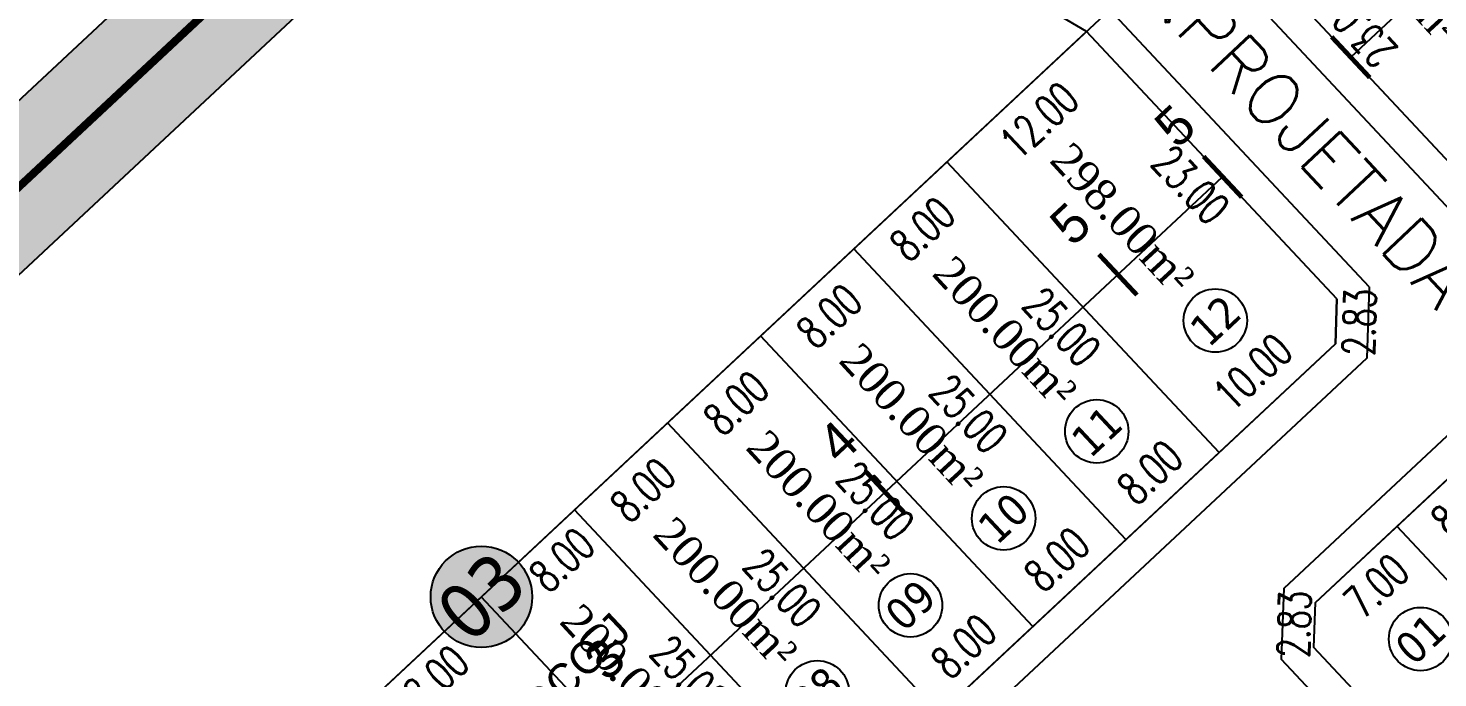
# Model space of a CAD drawing. Header units: metres. Extents: x 436314 to 439216, y 9612307 to 9615043.
# Drawn here: x 437426.1 to 437514.5, y 9614940.5 to 9614981.3 of the extents above; entities that cross this region are included whole.
import ezdxf
from ezdxf.enums import TextEntityAlignment as Align

# ---------------------------------------------------------------- set-up
doc = ezdxf.new("R2010")
doc.units = ezdxf.units.M
doc.header["$PDMODE"] = 35
doc.header["$PDSIZE"] = 0.1
doc.linetypes.add('ACAD_ISO02W100', pattern=[15, 12, -3])
doc.linetypes.add('HIDDEN', pattern=[9.524999999999995, 6.349999999999998, -3.174999999999998])
for name, color, linetype in [('ADUTORA', 90, 'Continuous'), ('Auxiliar', 7, 'Continuous'), ('COTAS', 10, 'Continuous'), ('Eixo Acesso', 2, 'ACAD_ISO02W100'), ('Estacas', 7, 'Continuous'), ('Layer3', 1, 'Continuous'), ('M_FIO', 32, 'Continuous'), ('ÁREA', 7, 'Continuous')]:
    doc.layers.add(name, color=color, linetype=linetype)
doc.layers.get('0').off()
doc.styles.add('ARIAL', font='arial.ttf')
doc.styles.add('COTAS', font='romans.shx', dxfattribs={"width": 0.7})
doc.styles.add('symplex', font='simplex.shx', dxfattribs={"bigfont": 'bigfont.shx'})
doc.styles.add('tahoma', font='tahoma.ttf')
doc.styles.add('ÁREA', font='times.ttf', dxfattribs={"height": 2})
doc.dimstyles.new('C-75', dxfattribs={"dimtxt": 2, "dimasz": 0.2, "dimexe": 0, "dimexo": 0, "dimgap": 1, "dimtad": 0, "dimzin": 4, "dimdsep": 46, "dimtxsty": 'COTAS', "dimblk1": 'BOL-COT', "dimblk2": 'BOL-COT', "dimsah": 1, "dimcen": 0.1, "dimse1": 1, "dimse2": 1, "dimsd1": 1, "dimsd2": 1, "dimclrd": 8, "dimclre": 256, "dimclrt": 256, "dimaunit": 1, "dimadec": 3, "dimazin": 0, "dimtfac": 0.5, "dimtix": 1, "dimtmove": 0, "dimatfit": 3, "dimldrblk": 'BOL-COT', "dimfxl": 1, "dimtolj": 1, "dimtzin": 0, "dimarcsym": 0})

# ---------------------------------------------------------------- blocks, each defined once
blk = doc.blocks.new('Est')
at = {"const_width": 0.2}
blk.add_lwpolyline([(0, -1.19999999925494), (0, 1.200000001117586)], dxfattribs=at)
blk = doc.blocks.new('*D16')
at = {"layer": 'Defpoints', "color": 0, "transparency": 16777216}
for p in [(2818.269757237675, 1163.804266497824), (2808.272299111612, 1161.55627196874), (2818.269837135124, 1161.556627353984)]:
    blk.add_point(p, dxfattribs=at)
at = {"layer": 'Layer3', "transparency": 16777216, "insert": (2813.270988225919, 1163.804088805202), "char_height": 2, "attachment_point": 5, "rotation": 0.0020367088897105014, "style": 'COTAS'}
blk.add_mtext('\\A1;10.00', dxfattribs=at)
blk = doc.blocks.new('BOL-COT')
at = {"layer": 'COTAS'}
for p, q in [((-1.999999999999943, 8.53e-14), (2, 8.53e-14)), ((0, -2.999999999999971), (0, 3.000000000000028))]:
    blk.add_line(p, q, dxfattribs=at)
blk.add_circle((0, 0), 0.4, dxfattribs=at)
blk = doc.blocks.new('*D23')
at = {"layer": 'Defpoints', "color": 0, "transparency": 16777216}
for p in [(2792.272226122892, 1163.609287059266), (2784.272299126513, 1161.555418828833), (2792.272299122497, 1161.555703208181)]:
    blk.add_point(p, dxfattribs=at)
at = {"layer": 'Layer3', "transparency": 16777216, "insert": (2788.2722261249, 1163.609144869591), "char_height": 2, "attachment_point": 5, "rotation": 0.0020367170539408283, "style": 'COTAS'}
blk.add_mtext('\\A1;8.00', dxfattribs=at)
blk = doc.blocks.new('*D24')
at = {"layer": 'Defpoints', "color": 0, "transparency": 16777216}
for p in [(2800.272226117853, 1163.609571436751), (2792.272299120692, 1161.555703211906), (2800.272299116501, 1161.555987587529)]:
    blk.add_point(p, dxfattribs=at)
at = {"layer": 'Layer3', "transparency": 16777216, "insert": (2796.272226119949, 1163.609429248939), "char_height": 2, "attachment_point": 5, "rotation": 0.002036690373548016, "style": 'COTAS'}
blk.add_mtext('\\A1;8.00', dxfattribs=at)
blk = doc.blocks.new('*D25')
at = {"layer": 'Defpoints', "color": 0, "transparency": 16777216}
for p in [(2808.272226111915, 1163.609855814236), (2800.272299116734, 1161.555987591255), (2808.272299110564, 1161.556271966877)]:
    blk.add_point(p, dxfattribs=at)
at = {"layer": 'Layer3', "transparency": 16777216, "insert": (2804.272226115001, 1163.609713626425), "char_height": 2, "attachment_point": 5, "rotation": 0.0020366903740579485, "style": 'COTAS'}
blk.add_mtext('\\A1;8.00', dxfattribs=at)
blk = doc.blocks.new('*D50')
at = {"layer": 'Defpoints', "color": 0, "transparency": 16777216}
for p in [(2843.268948527136, 1186.559467658732), (2841.461485273578, 1161.55942156939), (2843.269837231515, 1161.559485853049)]:
    blk.add_point(p, dxfattribs=at)
at = {"layer": 'Layer3', "transparency": 16777216, "insert": (2841.461040921388, 1174.059412472232), "char_height": 2, "attachment_point": 5, "rotation": 270.0020367618909, "style": 'COTAS'}
blk.add_mtext('\\A1;25.00', dxfattribs=at)
blk = doc.blocks.new('*D51')
at = {"layer": 'Defpoints', "color": 0, "transparency": 16777216}
for p in [(2820.268948696927, 1186.560915077436), (2818.46139744625, 1163.556618698991), (2820.269962993416, 1163.556698441837)]:
    blk.add_point(p, dxfattribs=at)
at = {"layer": 'Layer3', "transparency": 16777216, "insert": (2818.460890298005, 1175.058727016791), "char_height": 2, "attachment_point": 5, "rotation": 270.0025262719829, "style": 'COTAS'}
blk.add_mtext('\\A1;23.00', dxfattribs=at)
blk = doc.blocks.new('*D52')
at = {"layer": 'Defpoints', "color": 0, "transparency": 16777216}
for p in [(2808.268948568986, 1186.558222655538), (2806.461485314964, 1161.558176562522), (2808.269837272668, 1161.55824084613)]:
    blk.add_point(p, dxfattribs=at)
at = {"layer": 'Layer3', "transparency": 16777216, "insert": (2806.461040963123, 1174.058167467226), "char_height": 2, "attachment_point": 5, "rotation": 270.0020367602898, "style": 'COTAS'}
blk.add_mtext('\\A1;25.00', dxfattribs=at)
blk = doc.blocks.new('*D53')
at = {"layer": 'Defpoints', "color": 0, "transparency": 16777216}
for p in [(2800.268948574283, 1186.557938274327), (2798.461485320668, 1161.557892183186), (2800.26983727779, 1161.557956466782)]:
    blk.add_point(p, dxfattribs=at)
at = {"layer": 'Layer3', "transparency": 16777216, "insert": (2798.461040968914, 1174.057883086959), "char_height": 2, "attachment_point": 5, "rotation": 270.00203675988973, "style": 'COTAS'}
blk.add_mtext('\\A1;25.00', dxfattribs=at)
blk = doc.blocks.new('*D54')
at = {"layer": 'Defpoints', "color": 0, "transparency": 16777216}
for p in [(2792.268948578941, 1186.557654738757), (2790.461485324801, 1161.557608649475), (2792.269837282506, 1161.557672933075)]:
    blk.add_point(p, dxfattribs=at)
at = {"layer": 'Layer3', "transparency": 16777216, "insert": (2790.461040973018, 1174.057599552316), "char_height": 2, "attachment_point": 5, "rotation": 270.00203676002326, "style": 'COTAS'}
blk.add_mtext('\\A1;25.00', dxfattribs=at)
blk = doc.blocks.new('*D55')
at = {"layer": 'Defpoints', "color": 0, "transparency": 16777216}
for p in [(2784.268948585109, 1186.557370361271), (2782.461485328409, 1161.557324270126), (2784.269837288675, 1161.557388553727)]:
    blk.add_point(p, dxfattribs=at)
at = {"layer": 'Layer3', "transparency": 16777216, "insert": (2782.461040976626, 1174.057315173899), "char_height": 2, "attachment_point": 5, "rotation": 270.0020367600231, "style": 'COTAS'}
blk.add_mtext('\\A1;25.00', dxfattribs=at)
blk = doc.blocks.new('*D56')
at = {"layer": 'Defpoints', "color": 0, "transparency": 16777216}
for p in [(2776.268948589126, 1186.557085983786), (2774.461485332717, 1161.557039890707), (2776.269837293681, 1161.557104174379)]:
    blk.add_point(p, dxfattribs=at)
at = {"layer": 'Layer3', "transparency": 16777216, "insert": (2774.461040980439, 1174.057030795411), "char_height": 2, "attachment_point": 5, "rotation": 270.0020367622908, "style": 'COTAS'}
blk.add_mtext('\\A1;25.00', dxfattribs=at)
blk = doc.blocks.new('*D57')
at = {"layer": 'Defpoints', "color": 0, "transparency": 16777216}
for p in [(2768.268948594947, 1186.55680159885), (2766.461485339702, 1161.556755511498), (2768.269837297581, 1161.556819795031)]:
    blk.add_point(p, dxfattribs=at)
at = {"layer": 'Layer3', "transparency": 16777216, "insert": (2766.461040988385, 1174.056746413408), "char_height": 2, "attachment_point": 5, "rotation": 270.00203675788896, "style": 'COTAS'}
blk.add_mtext('\\A1;25.00', dxfattribs=at)
blk = doc.blocks.new('*D724')
at = {"layer": 'Defpoints', "color": 0, "transparency": 16777216}
for p in [(2806.272690185486, 1150.556201467621), (2813.272690179548, 1150.556450331915), (2813.272756189121, 1148.69974763352)]:
    blk.add_point(p, dxfattribs=at)
at = {"layer": 'Layer3', "transparency": 16777216, "insert": (2809.772756192089, 1148.699623201373), "char_height": 2, "attachment_point": 5, "rotation": 0.00203698195316243, "style": 'COTAS'}
blk.add_mtext('\\A1;7.00', dxfattribs=at)
blk = doc.blocks.new('*D726')
at = {"layer": 'Defpoints', "color": 0, "transparency": 16777216}
for p in [(2813.272690180597, 1150.556414440605), (2821.272690175241, 1150.556698445561), (2821.272755836794, 1148.70710951123)]:
    blk.add_point(p, dxfattribs=at)
at = {"layer": 'Layer3', "transparency": 16777216, "insert": (2817.272755839471, 1148.706967508751), "char_height": 2, "attachment_point": 5, "rotation": 0.002034035671423687, "style": 'COTAS'}
blk.add_mtext('\\A1;8.00', dxfattribs=at)
blk = doc.blocks.new('*D728')
at = {"layer": 'Defpoints', "color": 0, "transparency": 16777216}
for p in [(2813.272690180771, 1150.556414023373), (2811.643103547942, 1125.556392389325), (2813.273579010181, 1125.556450357992)]:
    blk.add_point(p, dxfattribs=at)
at = {"layer": 'Layer3', "transparency": 16777216, "insert": (2811.642659133237, 1138.056374222016), "char_height": 2, "attachment_point": 5, "rotation": 270.002037049917, "style": 'COTAS'}
blk.add_mtext('\\A1;25.00', dxfattribs=at)
blk = doc.blocks.new('*D813')
at = {"layer": 'Defpoints', "color": 0, "transparency": 16777216}
for p in [(2806.272690185486, 1150.556201467621), (2803.36380412659, 1149.465022893838), (2804.272761292838, 1148.55613035928)]:
    blk.add_point(p, dxfattribs=at)
at = {"layer": 'Layer3', "transparency": 16777216, "insert": (2804.363768572915, 1150.465058448009), "char_height": 2, "attachment_point": 5, "rotation": 45.00203708974461, "style": 'COTAS'}
blk.add_mtext('\\A1;2.83', dxfattribs=at)
blk = doc.blocks.new('*D850')
at = {"layer": 'Defpoints', "color": 0, "transparency": 16777216}
for p in [(2758.760254032584, 1186.822086256328), (2766.760254026996, 1186.822370684105), (2766.760326230981, 1184.791514627966)]:
    blk.add_point(p, dxfattribs=at)
at = {"layer": 'Layer3', "transparency": 16777216, "insert": (2762.760326233775, 1184.791372414078), "char_height": 2, "attachment_point": 5, "rotation": 0.0020370638998781724, "style": 'COTAS'}
blk.add_mtext('\\A1;8.00', dxfattribs=at)
blk = doc.blocks.new('*D851')
at = {"layer": 'Defpoints', "color": 0, "transparency": 16777216}
for p in [(2769.563208346861, 1186.822547000232), (2777.563208342205, 1186.822831429872), (2777.563280546662, 1184.791975368145)]:
    blk.add_point(p, dxfattribs=at)
at = {"layer": 'Layer3', "transparency": 16777216, "insert": (2773.56328054899, 1184.791833153325), "char_height": 2, "attachment_point": 5, "rotation": 0.0020370772398597193, "style": 'COTAS'}
blk.add_mtext('\\A1;8.00', dxfattribs=at)
blk = doc.blocks.new('*D852')
at = {"layer": 'Defpoints', "color": 0, "transparency": 16777216}
for p in [(2776.273872232205, 1186.555115923616), (2784.273872226733, 1186.555400349531), (2784.273944430245, 1184.524544287804)]:
    blk.add_point(p, dxfattribs=at)
at = {"layer": 'Layer3', "transparency": 16777216, "insert": (2780.273944432981, 1184.524402074846), "char_height": 2, "attachment_point": 5, "rotation": 0.0020370505596387944, "style": 'COTAS'}
blk.add_mtext('\\A1;8.00', dxfattribs=at)
blk = doc.blocks.new('*D853')
at = {"layer": 'Defpoints', "color": 0, "transparency": 16777216}
for p in [(2784.273872297107, 1186.553429860953), (2792.273872290529, 1186.55371428873), (2792.273944494513, 1184.522858228866)]:
    blk.add_point(p, dxfattribs=at)
at = {"layer": 'Layer3', "transparency": 16777216, "insert": (2788.273944497801, 1184.522716014977), "char_height": 2, "attachment_point": 5, "rotation": 0.0020370639001302737, "style": 'COTAS'}
blk.add_mtext('\\A1;8.00', dxfattribs=at)
blk = doc.blocks.new('*D854')
at = {"layer": 'Defpoints', "color": 0, "transparency": 16777216}
for p in [(2792.271410435346, 1186.55568375099), (2800.271410429641, 1186.555968176904), (2800.271482633153, 1184.525112124491)]:
    blk.add_point(p, dxfattribs=at)
at = {"layer": 'Layer3', "transparency": 16777216, "insert": (2796.271482636005, 1184.524969911533), "char_height": 2, "attachment_point": 5, "rotation": 0.0020370505597018195, "style": 'COTAS'}
blk.add_mtext('\\A1;8.00', dxfattribs=at)
blk = doc.blocks.new('*D855')
at = {"layer": 'Defpoints', "color": 0, "transparency": 16777216}
for p in [(2800.273872287037, 1186.553998621511), (2808.273872281507, 1186.554283045563), (2808.273944484545, 1184.523426996875)]:
    blk.add_point(p, dxfattribs=at)
at = {"layer": 'Layer3', "transparency": 16777216, "insert": (2804.27394448731, 1184.523284784849), "char_height": 2, "attachment_point": 5, "rotation": 0.0020370372194395236, "style": 'COTAS'}
blk.add_mtext('\\A1;8.00', dxfattribs=at)
blk = doc.blocks.new('*D856')
at = {"layer": 'Defpoints', "color": 0, "transparency": 16777216}
for p in [(2808.268948568986, 1186.558222655538), (2820.271410460549, 1186.557467326853), (2820.27128136082, 1184.506023222911)]:
    blk.add_point(p, dxfattribs=at)
at = {"layer": 'Layer3', "transparency": 16777216, "insert": (2814.270050415038, 1184.506400887254), "char_height": 2, "attachment_point": 5, "rotation": 359.9963943109229, "style": 'COTAS'}
blk.add_mtext('\\A1;12.00', dxfattribs=at)
blk = doc.blocks.new('*D857')
at = {"layer": 'Defpoints', "color": 0, "transparency": 16777216}
for p in [(2820.269962993416, 1163.556698441836), (2818.269837135123, 1161.556627353984), (2819.296797489233, 1160.529638877338)]:
    blk.add_point(p, dxfattribs=at)
at = {"layer": 'Layer3', "transparency": 16777216, "insert": (2820.296860418379, 1161.529674421265), "char_height": 2, "attachment_point": 5, "rotation": 44.99921550985739, "style": 'COTAS'}
blk.add_mtext('\\A1;2.83', dxfattribs=at)
blk = doc.blocks.new('*D858')
at = {"layer": 'Defpoints', "color": 0, "transparency": 16777216}
for p in [(2822.271410408978, 1186.556751516047), (2829.271410395997, 1186.557183152396), (2829.271487850954, 1185.301068608048)]:
    blk.add_point(p, dxfattribs=at)
at = {"layer": 'Layer3', "transparency": 16777216, "insert": (2825.771487857444, 1185.300852789874), "char_height": 2, "attachment_point": 5, "rotation": 0.0035329915800538137, "style": 'COTAS'}
blk.add_mtext('\\A1;7.00', dxfattribs=at)
blk = doc.blocks.new('*D859')
at = {"layer": 'Defpoints', "color": 0, "transparency": 16777216}
for p in [(2831.271410465264, 1186.558253106061), (2831.269962989574, 1163.557286465871), (2832.838515833742, 1163.557187755146)]:
    blk.add_point(p, dxfattribs=at)
at = {"layer": 'Layer3', "transparency": 16777216, "insert": (2832.839239571587, 1175.05767107524), "char_height": 2, "attachment_point": 5, "rotation": 89.99639431467517, "style": 'COTAS'}
blk.add_mtext('\\A1;23.00', dxfattribs=at)
blk = doc.blocks.new('atutu')
at = {"layer": 'Layer3', "ltscale": 5}
h = blk.add_hatch(dxfattribs=at)
h.set_pattern_fill('AR-SAND', color=49, scale=0.1)
h.set_pattern_definition([(37.50000000000001, (-475087.5949620029, -9591321.841822851), (-0.0062993358109608, 0.1926823769013159), [0, -0.152, 0, -0.17, 0, -0.1625]), (7.499999999999999, (-475087.5949620029, -9591321.841822851), (0.1769776705267727, 0.282214606522974), [0, -0.082, 0, -0.137, 0, -0.0525]), (327.5, (-475087.7179620029, -9591321.841822851), (0.3114141861751495, 0.0005659053536965), [0, -0.05, 0, -0.18, 0, -0.235]), (317.5, (-475087.7179620029, -9591321.841822851), (0.3006126604572294, 0.087767556493425), [0, -0.025, 0, -0.118, 0, -0.135])])
h.paths.add_polyline_path([(2864.465890253394, 1229.158218192268), (2384.964919384127, 1229.158218192268), (2384.964919384127, 1225.230022257525), (2864.465890253394, 1225.158218192268)])
h.paths.add_polyline_path([(2864.465890253394, 1225.158218192268), (2384.964919384127, 1225.230022257525), (2384.964919384127, 1221.158218192267), (2864.465890253394, 1221.158218192267)])
at = {"layer": 'Layer3'}
h = blk.add_hatch(color=101, dxfattribs=at)
h.dxf.hatch_style = 1
h.set_gradient(color1=(131, 236, 156), color2=(83, 228, 117), one_color=1, tint=0.6100000143051147)
h.paths.add_polyline_path([(2770.592896841025, 1184.363823563191, 1), (2765.96469520256, 1188.73406264964, 1)])
at = {"layer": 'ADUTORA', "color": 7}
blk.add_lwpolyline([(2822.269910851983, 1162.728203134942), (2822.271410410083, 1186.556751516047)], dxfattribs=at)
at = {"layer": 'Layer3', "color": 0}
for p, q in [((2820.269962993416, 1163.556698441836), (2818.269837135124, 1161.556627353984)), ((2804.272761291674, 1148.556130355555), (2806.272690184322, 1150.556201463896))]:
    blk.add_line(p, q, dxfattribs=at)
at = {"layer": 'Layer3', "color": 9}
for points in [[(2384.964919384127, 1229.158218192268), (2864.465890253394, 1229.158218192268)], [(2384.964919384127, 1221.158218192267), (2864.465890253394, 1221.158218192267)]]:
    blk.add_lwpolyline(points, dxfattribs=at)
at = {"layer": 'Layer3', "color": 40, "linetype": 'HIDDEN', "const_width": 0.5}
blk.add_lwpolyline([(2384.964919384127, 1225.230022257525), (2864.465890253394, 1225.158218192268)], dxfattribs=at)
at = {"layer": 'Layer3', "color": 0}
for points in [[(2820.271410410724, 1186.556680422607), (2810.009774725035, 1221.158218192267)], [(2820.271410409792, 1186.556680422607), (2709.025456860743, 1186.55272525582)], [(2709.026661201811, 1186.548612729046), (2822.272628917673, 1186.552638329897)], [(2768.272299136699, 1161.554850070137), (2768.271410450072, 1186.55483124252)], [(2776.272299131751, 1161.555134451348), (2776.271410446056, 1186.555115620005)], [(2784.272299126513, 1161.55541882697), (2784.27141044006, 1186.555399999353)], [(2792.272299121565, 1161.555703208181), (2792.271410434996, 1186.555684382427)], [(2800.272299116501, 1161.555987587529), (2800.271410429932, 1186.555968761775)], [(2808.272299110564, 1161.556271966878), (2808.271410425858, 1186.556253144848)], [(2820.269962995395, 1163.556698443699), (2820.271410410724, 1186.556680422607)], [(2831.269962989575, 1163.557286465871), (2831.271410391806, 1186.557071507308)], [(2818.269837135124, 1161.556627353984), (2713.272299168771, 1161.552894957694)], [(2806.272690184322, 1150.556201463896), (2852.272690140608, 1150.55783691104)], [(2813.272690179898, 1150.556451132852), (2813.273579010414, 1125.556451153341)], [(2804.277845394705, 1005.556130463588), (2804.272761292605, 1148.556130353692)]]:
    blk.add_lwpolyline(points, dxfattribs=at)
for centre, radius in [((2768.278796020046, 1186.548922665748), 3.182736247992434), ((2779.582420486457, 1167.771356281224), 1.990958139869911), ((2787.582420481509, 1167.771640664297), 1.990958139869911), ((2795.582420476503, 1167.771925045508), 1.990958139869911), ((2803.58242047045, 1167.772209422994), 1.990958139869911), ((2813.771606872813, 1167.774837652552), 1.990958139869911), ((2809.517483139551, 1144.36795552853), 1.990958139869911)]:
    blk.add_circle(centre, radius, dxfattribs=at)
at = {"layer": 'M_FIO'}
for p, q in [((2822.26991085111, 1162.728203136805), (2819.098279172579, 1159.556658307421)), ((2822.269910852216, 1162.728203136805), (2819.098279173685, 1159.556658307421)), ((2802.27273184075, 1149.384486370119), (2805.444191953715, 1152.556172008026)), ((2802.272731841857, 1149.384486370119), (2805.444191954821, 1152.556172008026))]:
    blk.add_line(p, q, dxfattribs=at)
for points in [[(2822.269910850877, 1162.728203134942), (2822.271410408978, 1186.556751516047)], [(2829.269910861704, 1162.728985203761), (2829.271410395532, 1186.55717563476)], [(2829.26991086281, 1162.728985203761), (2829.271410396638, 1186.55717563476)], [(2819.098279172579, 1159.556658307421), (2712.443941635685, 1159.552867016155)], [(2819.098279173685, 1159.556658307421), (2712.443941636792, 1159.552867016155)], [(2805.444191953715, 1152.556172008026), (2853.101046161692, 1152.557866365048)], [(2805.444191954821, 1152.556172008026), (2853.101046162798, 1152.557866365048)], [(2802.277874848713, 1004.727632232341), (2802.27273184075, 1149.384486370119)], [(2802.277874849819, 1004.727632232341), (2802.272731841857, 1149.384486370119)]]:
    blk.add_lwpolyline(points, dxfattribs=at)
at = {"layer": 'ADUTORA', "color": 7, "style": 'symplex'}
blk.add_text('RUA.PROJETADA L', height=3.284297485517897, rotation=270.0256716937466, dxfattribs=at).set_placement((2825.946646369144, 1173.465395015064), align=Align.MIDDLE_CENTER)
at = {"layer": 'Layer3', "color": 0, "extrusion": (-0.0006588081243978, -0.0262267346955952, 0.9996558029437244), "style": 'ÁREA'}
blk.add_text('298.00m²', height=1.999999999999999, rotation=270.9999999799873, dxfattribs=at).set_placement((2805.370211995269, 1252.531843176248, -37.38530775294087))
at = {"layer": 'Layer3', "color": 1, "insert": (2768.278796021385, 1186.548943110141), "char_height": 3.499999999999999, "attachment_point": 5, "rotation": 0.0020370548664193034, "style": 'tahoma'}
blk.add_mtext('\\A1;03', dxfattribs=at)
at = {"layer": 'Layer3', "color": 5, "char_height": 1.999999999999999, "attachment_point": 5, "rotation": 0.0020370548664193034, "style": 'tahoma'}
for s, insert in [('\\A1;08', (2779.582420486632, 1167.771356277499)), ('\\A1;09', (2787.582420481625, 1167.771640662435)), ('\\A1;10', (2795.582420476445, 1167.77192503992)), ('\\A1;11', (2803.582420470566, 1167.772209421131)), ('\\A1;12', (2813.771606873861, 1167.774837648827)), ('\\A1;01', (2809.517483140715, 1144.367955530393))]:
    blk.add_mtext(s, dxfattribs=dict(at, insert=insert))
at = {"layer": 'ÁREA', "linetype": 'Continuous', "lineweight": -2, "extrusion": (-0.0006588081243978, -0.0262267346955952, 0.9996558029437242), "style": 'ÁREA'}
for s, p in [('200.00m²', (2740.144991885156, 1250.731628505315, -37.33806284507463)), ('200.00m²', (2748.142461937014, 1250.93273786015, -37.34334076723822)), ('200.00m²', (2756.139931981168, 1251.133847306059, -37.34861869176285)), ('200.00m²', (2756.139931981168, 1251.133847306059, -37.34861869176285)), ('200.00m²', (2764.132380937934, 1251.33877012986, -37.35399669479165)), ('200.00m²', (2772.134872078355, 1251.536066108693, -37.35917453858802)), ('298.00m²', (2782.377428887871, 1251.955917168825, -37.37019312698628)), ('223.00m²', (2777.848386481259, 1211.120201680754, -36.2984989333426))]:
    blk.add_text(s, height=1.999999999999999, rotation=270.9999999799873, dxfattribs=at).set_placement(p)
at = {"layer": 'Layer3', "color": 0}
for p1, p2, distance, picture, middle in [((2758.760254032584, 1186.822086256328), (2766.760254026996, 1186.822370684105), -2.030856057422424, '*D850', (2762.760326233775, 1184.791372414078)), ((2768.268948594947, 1186.55680159885), (2768.269837297581, 1161.556819795031), -1.8083519590216197, '*D57', (2766.461040988385, 1174.056746413408)), ((2769.563208346861, 1186.822547000232), (2777.563208342205, 1186.822831429872), -2.0308560630106043, '*D851', (2773.56328054899, 1184.791833153325)), ((2776.268948589126, 1186.557085983786), (2776.269837293681, 1161.557104174379), -1.8083519621066309, '*D56', (2774.461040980439, 1174.057030795411)), ((2776.273872232205, 1186.555115923616), (2784.273872226733, 1186.555400349531), -2.0308560630105705, '*D852', (2780.273944432981, 1184.524402074846)), ((2784.26894858511, 1186.557370361271), (2784.269837288676, 1161.557388553727), -1.8083519614099557, '*D55', (2782.461040976626, 1174.057315173899)), ((2784.273872297106, 1186.553429860953), (2792.273872290529, 1186.553714288729), -2.030856061146578, '*D853', (2788.273944497801, 1184.522716014977)), ((2792.26894857894, 1186.557654738757), (2792.269837282506, 1161.557672933075), -1.808351958847909, '*D54', (2790.461040973018, 1174.057599552316)), ((2792.271410435346, 1186.55568375099), (2800.271410429641, 1186.555968176904), -2.030856053696435, '*D854', (2796.271482636005, 1184.524969911533)), ((2800.268948574283, 1186.557938274327), (2800.26983727779, 1161.557956466782), -1.808351958264468, '*D53', (2798.461040968914, 1174.057883086959)), ((2800.273872287036, 1186.553998621511), (2808.273872281507, 1186.554283045563), -2.0308560499713555, '*D855', (2804.27394448731, 1184.523284784849)), ((2808.268948568986, 1186.558222655538), (2808.269837272668, 1161.55824084613), -1.8083519588465446, '*D52', (2806.461040963123, 1174.058167467226)), ((2808.268948568986, 1186.558222655538), (2820.271410460549, 1186.557467326853), -2.0514441080042007, '*D856', (2814.270050415038, 1184.506400887254)), ((2820.268948696927, 1186.560915077436), (2820.269962993416, 1163.556698441836), -1.8085655489239278, '*D51', (2818.460890298005, 1175.058727016791)), ((2822.271410408978, 1186.556751516047), (2829.271410395997, 1186.557183152396), -1.2561145467360926, '*D858', (2825.771487857444, 1185.300852789874)), ((2831.271410465264, 1186.558253106061), (2831.269962989575, 1163.557286465871), 1.5685528472727748, '*D859', (2832.839239571587, 1175.05767107524)), ((2843.268948527135, 1186.559467658731), (2843.269837231515, 1161.559485853049), -1.8083519590793773, '*D50', (2841.461040921388, 1174.059412472232)), ((2784.272299126513, 1161.555418828833), (2792.272299122497, 1161.555703208181), 2.0535838523824963, '*D23', (2788.2722261249, 1163.609144869591)), ((2792.272299120692, 1161.555703211907), (2800.272299116501, 1161.555987587529), 2.0535838505193627, '*D24', (2796.272226119949, 1163.609429248939)), ((2800.272299116734, 1161.555987591255), (2808.272299110564, 1161.556271966878), 2.0535838486553533, '*D25', (2804.272226115001, 1163.609713626425)), ((2808.272299111612, 1161.55627196874), (2818.269837135124, 1161.556627353984), 2.247639145260229, '*D16', (2813.270988225919, 1163.804088805202)), ((2820.269962993416, 1163.556698441836), (2818.269837135124, 1161.556627353984), 1.4523611465733113, '*D857', (2820.296860418379, 1161.529674421265)), ((2806.272690185486, 1150.556201467621), (2804.272761292838, 1148.55613035928), -1.2854138514304088, '*D813', (2804.363768572915, 1150.465058448009)), ((2806.272690185486, 1150.556201467621), (2813.272690179548, 1150.556450331915), -1.8567026995682712, '*D724', (2809.772756192089, 1148.699623201373)), ((2813.272690180771, 1150.556414023373), (2813.273579010182, 1125.556450357992), -1.6304754632706426, '*D728', (2811.642659133237, 1138.056374222016)), ((2813.272690180597, 1150.556414440605), (2821.272690175241, 1150.556698445561), -1.8495889354965083, '*D726', (2817.272755839471, 1148.706967508751))]:
    dim = blk.add_aligned_dim(p1=p1, p2=p2, distance=distance, dimstyle='C-75', dxfattribs=at)
    dim.commit()
    dim.dimension.update_dxf_attribs({"geometry": picture, "text_midpoint": middle})

msp = doc.modelspace()

# ---------------------------------------------------------------- linework, layer by layer
at = {"layer": 'Auxiliar', "color": 2, "linetype": 'Continuous', "lineweight": -3}
for p, q in [((437516.2175504761, 9614971.80390773), (437500.5096892528, 9614988.60861458)), ((437412.8562980074, 9614906.655457765), (437492.4718829034, 9614981.095437007)), ((437508.1824169597, 9614964.291476008), (437492.4718829034, 9614981.095437007)), ((437506.8350932411, 9614945.235300103), (437540.4379290183, 9614976.649458567)), ((437508.0871857575, 9614961.464513227), (437508.1824169597, 9614964.291476008)), ((437431.3886982738, 9614889.757993227), (437508.0871857575, 9614961.464513227)), ((437506.7391432152, 9614942.40766521), (437506.8350932411, 9614945.235300103)), ((437604.4005545643, 9614837.949124433), (437506.7391432152, 9614942.40766521))]:
    msp.add_line(p, q, dxfattribs=at)
at = {"layer": 'Eixo Acesso', "color": 2, "linetype": 'Continuous', "lineweight": -3, "ltscale": 3}
for p, q in [((437509.0484203555, 9614979.473642543), (437532.4247349497, 9615001.330117503)), ((437421.4040201981, 9614897.510801768), (437501.0124125965, 9614971.962146165))]:
    msp.add_line(p, q, dxfattribs=at)

# ---------------------------------------------------------------- block references
at = {"rotation": 43.07140519794264}
msp.add_blockref('atutu', (436242.5698856535, 9612188.321055599), dxfattribs=at)
at = {"layer": 'Estacas', "color": 7, "linetype": 'Continuous', "lineweight": -3, "xscale": 1.458333333106969, "yscale": 1.458333333106969, "zscale": 1.458333333106969}
for p, rotation in [((437509.0484203555, 9614979.473642543), 43.0755631317349), ((437501.0124125965, 9614971.962146165), 43.08277748652314), ((437494.4407830579, 9614965.816228136), 43.08277748652314), ((437479.8334304859, 9614952.155142862), 43.08277748652314)]:
    msp.add_blockref('Est', p, dxfattribs=dict(at, rotation=rotation))

# ---------------------------------------------------------------- texts
at = {"layer": 'ADUTORA', "color": 7, "extrusion": (0.2523981432401358, 0.1002419811213371, 0.9624171250085908), "style": 'ARIAL'}
msp.add_text('BLOCO J', height=2, rotation=292.2865637495469, dxfattribs=at).set_placement((8774502.61035979, -3806898.155533378, 1074232.63932052))
at = {"layer": 'Estacas', "color": 7, "linetype": 'Continuous', "lineweight": -3, "char_height": 2.399999999999999, "attachment_point": 8, "rotation": 43.08277748652312, "style": 'ARIAL'}
for s, insert in [('{\\C256;5}', (437498.8607916661, 9614974.262804193)), ('{\\C256;5}', (437492.2891621274, 9614968.116886163)), ('{\\C256;4}', (437477.6818095553, 9614954.455800895)), ('{\\C256;3}', (437463.0744569834, 9614940.794715622))]:
    msp.add_mtext(s, dxfattribs=dict(at, insert=insert))

doc.saveas('drawing.dxf')
